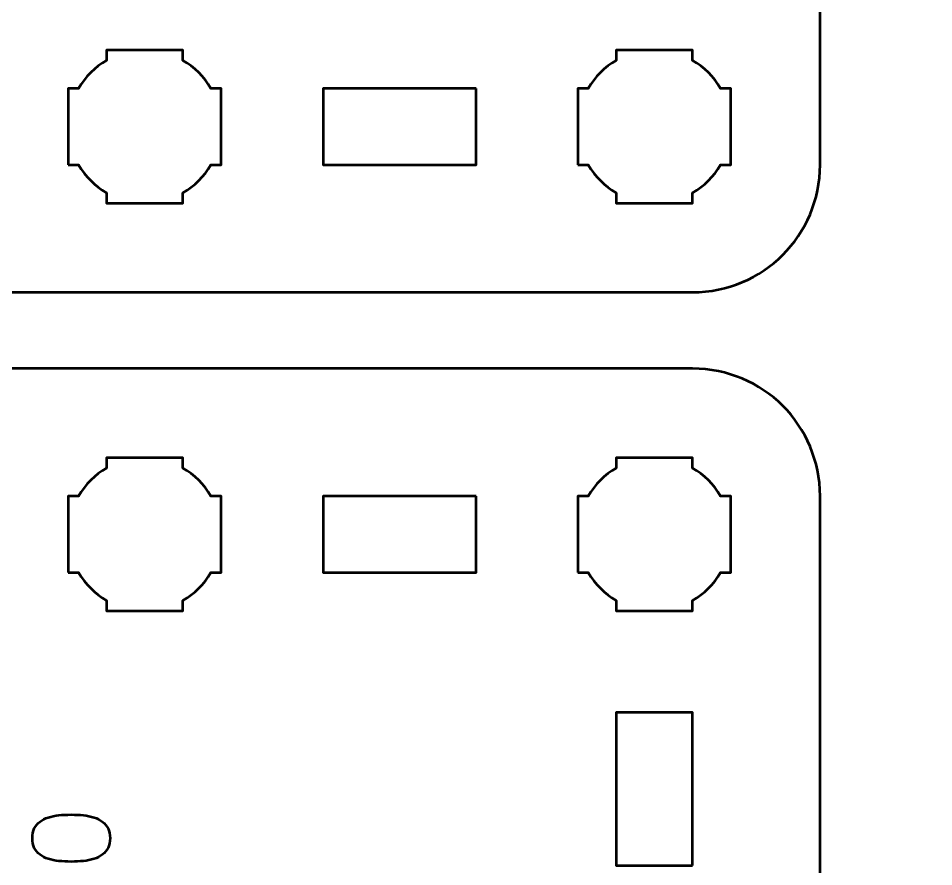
# Model space of a CAD drawing. Header units: centimetres. Extents: x -21 to 0, y -29.7 to 0.
# Drawn here: x -14.152 to -10.56, y -19.855 to -16.525 of the extents above; entities that cross this region are included whole.
import ezdxf

# ---------------------------------------------------------------- set-up
doc = ezdxf.new("R2010")
doc.units = ezdxf.units.CM
doc.header["$MEASUREMENT"] = 0
doc.layers.add('Layer 1', color=7, linetype='Continuous')

msp = doc.modelspace()

# ---------------------------------------------------------------- linework, layer by layer
at = {"layer": 'Layer 1', "color": 1, "lineweight": 53}
msp.add_open_spline([(-21.00003, -29.19995), (-21.00003, -29.19995), (-21.00003, -5.29992), (-21.00003, -5.29992), (-21.00003, -5.29992), (-21.00003, -5.21709), (-20.93286, -5.14992), (-20.85003, -5.14992), (-20.85003, -5.14992), (-20.7672, -5.14992), (-20.70003, -5.08275), (-20.70003, -4.99992), (-20.70003, -4.99992), (-20.70003, -4.91709), (-20.7672, -4.84992), (-20.85003, -4.84992), (-20.85003, -4.84992), (-20.93286, -4.84992), (-21.00003, -4.78275), (-21.00003, -4.69992), (-21.00003, -4.69992), (-21.00003, -4.61709), (-20.93286, -4.54992), (-20.85003, -4.54992), (-20.85003, -4.54992), (-20.7672, -4.54992), (-20.70003, -4.48275), (-20.70003, -4.39992), (-20.70003, -4.39992), (-20.70003, -4.31709), (-20.7672, -4.24992), (-20.85003, -4.24992), (-20.85003, -4.24992), (-20.93286, -4.24992), (-21.00003, -4.18275), (-21.00003, -4.09992), (-21.00003, -4.09992), (-21.00003, -4.01709), (-20.93286, -3.94992), (-20.85003, -3.94992), (-20.85003, -3.94992), (-20.7672, -3.94992), (-20.70003, -3.88275), (-20.70003, -3.79992), (-20.70003, -3.79992), (-20.70003, -3.71709), (-20.7672, -3.64992), (-20.85003, -3.64992), (-20.85003, -3.64992), (-20.93286, -3.64992), (-21.00003, -3.58275), (-21.00003, -3.49992), (-21.00003, -3.49992), (-21.00003, -3.41709), (-20.93286, -3.34992), (-20.85003, -3.34992), (-20.85003, -3.34992), (-20.7672, -3.34992), (-20.70003, -3.28275), (-20.70003, -3.19992), (-20.70003, -3.19992), (-20.70003, -3.11709), (-20.7672, -3.04992), (-20.85003, -3.04992), (-20.85003, -3.04992), (-20.93286, -3.04992), (-21.00003, -2.98275), (-21.00003, -2.89992), (-21.00003, -2.89992), (-21.00003, -2.81709), (-20.93286, -2.74992), (-20.85003, -2.74992), (-20.85003, -2.74992), (-20.7672, -2.74992), (-20.70003, -2.68275), (-20.70003, -2.59992), (-20.70003, -2.59992), (-20.70003, -2.51709), (-20.7672, -2.44992), (-20.85003, -2.44992), (-20.85003, -2.44992), (-20.93286, -2.44992), (-21.00003, -2.38275), (-21.00003, -2.29992), (-21.00003, -2.29992), (-21.00003, -2.21709), (-20.93286, -2.14992), (-20.85003, -2.14992), (-20.85003, -2.14992), (-20.7672, -2.14992), (-20.70003, -2.08275), (-20.70003, -1.99992), (-20.70003, -1.99992), (-20.70003, -1.91709), (-20.7672, -1.84992), (-20.85003, -1.84992), (-20.85003, -1.84992), (-20.93286, -1.84992), (-21.00003, -1.78275), (-21.00003, -1.69992), (-21.00003, -1.69992), (-21.00003, -1.61709), (-20.93286, -1.54992), (-20.85003, -1.54992), (-20.85003, -1.54992), (-20.7672, -1.54992), (-20.70003, -1.48275), (-20.70003, -1.39992), (-20.70003, -1.39992), (-20.70003, -1.31709), (-20.7672, -1.24992), (-20.85003, -1.24992), (-20.85003, -1.24992), (-20.93286, -1.24992), (-21.00003, -1.18275), (-21.00003, -1.09992), (-21.00003, -1.09992), (-21.00003, -1.09992), (-21.00003, -0.49992), (-21.00003, -0.49992), (-21.00003, -0.49992), (-21.00003, -0.22295), (-20.77694, 0.00004), (-20.49994, 0.00004), (-20.49994, 0.00004), (-20.49994, 0.00004), (-0.50008, 0.00004), (-0.50008, 0.00004), (-0.50008, 0.00004), (-0.22294, 0.00004), (0.00002, -0.22295), (0.00002, -0.49992), (0.00002, -0.49992), (0.00002, -0.49992), (0.00002, -29.19995), (0.00002, -29.19995), (0.00002, -29.19995), (0.00002, -29.47695), (-0.22294, -29.70004), (-0.50008, -29.70004), (-0.50008, -29.70004), (-0.50008, -29.70004), (-20.49994, -29.70004), (-20.49994, -29.70004), (-20.49994, -29.70004), (-20.77694, -29.70004), (-21.00003, -29.47695), (-21.00003, -29.19995)], degree=3, knots=[0, 0, 0, 0, 0.027027, 0.027027, 0.027027, 0.027027, 0.0540541, 0.0540541, 0.0540541, 0.0540541, 0.0810811, 0.0810811, 0.0810811, 0.0810811, 0.1081081, 0.1081081, 0.1081081, 0.1081081, 0.1351351, 0.1351351, 0.1351351, 0.1351351, 0.1621622, 0.1621622, 0.1621622, 0.1621622, 0.1891892, 0.1891892, 0.1891892, 0.1891892, 0.2162162, 0.2162162, 0.2162162, 0.2162162, 0.2432432, 0.2432432, 0.2432432, 0.2432432, 0.2702703, 0.2702703, 0.2702703, 0.2702703, 0.2972973, 0.2972973, 0.2972973, 0.2972973, 0.3243243, 0.3243243, 0.3243243, 0.3243243, 0.3513514, 0.3513514, 0.3513514, 0.3513514, 0.3783784, 0.3783784, 0.3783784, 0.3783784, 0.4054054, 0.4054054, 0.4054054, 0.4054054, 0.4324324, 0.4324324, 0.4324324, 0.4324324, 0.4594595, 0.4594595, 0.4594595, 0.4594595, 0.4864865, 0.4864865, 0.4864865, 0.4864865, 0.5135135, 0.5135135, 0.5135135, 0.5135135, 0.5405405, 0.5405405, 0.5405405, 0.5405405, 0.5675676, 0.5675676, 0.5675676, 0.5675676, 0.5945946, 0.5945946, 0.5945946, 0.5945946, 0.6216216, 0.6216216, 0.6216216, 0.6216216, 0.6486486, 0.6486486, 0.6486486, 0.6486486, 0.6756757, 0.6756757, 0.6756757, 0.6756757, 0.7027027, 0.7027027, 0.7027027, 0.7027027, 0.7297297, 0.7297297, 0.7297297, 0.7297297, 0.7567568, 0.7567568, 0.7567568, 0.7567568, 0.7837838, 0.7837838, 0.7837838, 0.7837838, 0.8108108, 0.8108108, 0.8108108, 0.8108108, 0.8378378, 0.8378378, 0.8378378, 0.8378378, 0.8648649, 0.8648649, 0.8648649, 0.8648649, 0.8918919, 0.8918919, 0.8918919, 0.8918919, 0.9189189, 0.9189189, 0.9189189, 0.9189189, 0.9459459, 0.9459459, 0.9459459, 0.9459459, 0.972973, 0.972973, 0.972973, 0.972973, 1, 1, 1, 1], dxfattribs=at)
at = {"layer": 'Layer 1', "color": 3, "lineweight": 53}
for points in [[(-11.00601, -17.09995), (-11.00609, -17.37701), (-11.22916, -17.59989), (-11.50611, -17.59989), (-11.50611, -17.59989), (-14.2727, -17.59989), (-17.03932, -17.59989), (-19.80591, -17.59989), (-19.80591, -17.59989), (-20.08291, -17.59989), (-20.30601, -17.3768), (-20.30601, -17.0998), (-20.30601, -17.0998), (-20.30601, -17.0998), (-20.30601, -12.79994), (-20.30601, -12.79994), (-20.30601, -12.79994), (-20.30601, -12.52281), (-20.08291, -12.29985), (-19.80591, -12.29985), (-19.80591, -12.29985), (-17.03932, -12.29985), (-14.2727, -12.29985), (-11.50611, -12.29985), (-11.50611, -12.29985), (-11.22911, -12.29985), (-11.00601, -12.52294), (-11.00601, -12.79994), (-11.00601, -12.79994), (-11.00601, -12.79994), (-11.00601, -17.09995), (-11.00601, -17.09995)], [(-11.00601, -22.69995), (-11.00609, -22.97701), (-11.22916, -23.19989), (-11.50611, -23.19989), (-11.50611, -23.19989), (-14.2727, -23.19989), (-17.03932, -23.19989), (-19.80591, -23.19989), (-19.80591, -23.19989), (-20.08291, -23.19989), (-20.30601, -22.9768), (-20.30601, -22.6998), (-20.30601, -22.6998), (-20.30601, -22.6998), (-20.30601, -18.39994), (-20.30601, -18.39994), (-20.30601, -18.39994), (-20.30601, -18.12281), (-20.08291, -17.89985), (-19.80591, -17.89985), (-19.80591, -17.89985), (-17.03932, -17.89985), (-14.2727, -17.89985), (-11.50611, -17.89985), (-11.50611, -17.89985), (-11.22911, -17.89985), (-11.00601, -18.12294), (-11.00601, -18.39994), (-11.00601, -18.39994), (-11.00601, -18.39994), (-11.00601, -22.69995), (-11.00601, -22.69995)]]:
    msp.add_open_spline(points, degree=3, knots=[0, 0, 0, 0, 0.125, 0.125, 0.125, 0.125, 0.25, 0.25, 0.25, 0.25, 0.375, 0.375, 0.375, 0.375, 0.5, 0.5, 0.5, 0.5, 0.625, 0.625, 0.625, 0.625, 0.75, 0.75, 0.75, 0.75, 0.875, 0.875, 0.875, 0.875, 1, 1, 1, 1], dxfattribs=at)
at = {"layer": 'Layer 1', "lineweight": 53}
for points, knots in [([(-13.95596, -17.09994), (-13.95596, -17.09994), (-13.95596, -16.95142), (-13.95596, -16.95142), (-13.95596, -16.95142), (-13.95596, -16.95142), (-13.95598, -16.94987), (-13.95598, -16.94987), (-13.95598, -16.94987), (-13.95598, -16.94987), (-13.95596, -16.94832), (-13.95596, -16.94832), (-13.95596, -16.94832), (-13.95596, -16.94832), (-13.95596, -16.79994), (-13.95596, -16.79994), (-13.95596, -16.79994), (-13.95596, -16.79994), (-13.91587, -16.79994), (-13.91587, -16.79994), (-13.91587, -16.79994), (-13.88952, -16.75437), (-13.85152, -16.71639), (-13.80597, -16.69003), (-13.80597, -16.69003), (-13.80597, -16.69003), (-13.80597, -16.64994), (-13.80597, -16.64994), (-13.80597, -16.64994), (-13.80597, -16.64994), (-13.66192, -16.64994), (-13.66192, -16.64994), (-13.66192, -16.64994), (-13.66192, -16.64994), (-13.65598, -16.64988), (-13.65598, -16.64988), (-13.65598, -16.64988), (-13.65598, -16.64988), (-13.65004, -16.64994), (-13.65004, -16.64994), (-13.65004, -16.64994), (-13.65004, -16.64994), (-13.50597, -16.64994), (-13.50597, -16.64994), (-13.50597, -16.64994), (-13.50597, -16.64994), (-13.50597, -16.69001), (-13.50597, -16.69001), (-13.50597, -16.69001), (-13.4604, -16.71637), (-13.42241, -16.75436), (-13.39607, -16.79994), (-13.39607, -16.79994), (-13.39607, -16.79994), (-13.35597, -16.79994), (-13.35597, -16.79994), (-13.35597, -16.79994), (-13.35597, -16.79994), (-13.35597, -17.09994), (-13.35597, -17.09994), (-13.35597, -17.09994), (-13.35597, -17.09994), (-13.39616, -17.09994), (-13.39616, -17.09994), (-13.39616, -17.09994), (-13.4225, -17.14544), (-13.46046, -17.18338), (-13.50597, -17.20972), (-13.50597, -17.20972), (-13.50597, -17.20972), (-13.50597, -17.24993), (-13.50597, -17.24993), (-13.50597, -17.24993), (-13.50597, -17.24993), (-13.80597, -17.24993), (-13.80597, -17.24993), (-13.80597, -17.24993), (-13.80597, -17.24993), (-13.80597, -17.2097), (-13.80597, -17.2097), (-13.80597, -17.2097), (-13.85147, -17.18336), (-13.88943, -17.14543), (-13.91577, -17.09994), (-13.91577, -17.09994), (-13.91577, -17.09994), (-13.95596, -17.09994), (-13.95596, -17.09994)], [0, 0, 0, 0, 0.0454545, 0.0454545, 0.0454545, 0.0454545, 0.0909091, 0.0909091, 0.0909091, 0.0909091, 0.1363636, 0.1363636, 0.1363636, 0.1363636, 0.1818182, 0.1818182, 0.1818182, 0.1818182, 0.2272727, 0.2272727, 0.2272727, 0.2272727, 0.2727273, 0.2727273, 0.2727273, 0.2727273, 0.3181818, 0.3181818, 0.3181818, 0.3181818, 0.3636364, 0.3636364, 0.3636364, 0.3636364, 0.4090909, 0.4090909, 0.4090909, 0.4090909, 0.4545455, 0.4545455, 0.4545455, 0.4545455, 0.5, 0.5, 0.5, 0.5, 0.5454545, 0.5454545, 0.5454545, 0.5454545, 0.5909091, 0.5909091, 0.5909091, 0.5909091, 0.6363636, 0.6363636, 0.6363636, 0.6363636, 0.6818182, 0.6818182, 0.6818182, 0.6818182, 0.7272727, 0.7272727, 0.7272727, 0.7272727, 0.7727273, 0.7727273, 0.7727273, 0.7727273, 0.8181818, 0.8181818, 0.8181818, 0.8181818, 0.8636364, 0.8636364, 0.8636364, 0.8636364, 0.9090909, 0.9090909, 0.9090909, 0.9090909, 0.9545455, 0.9545455, 0.9545455, 0.9545455, 1, 1, 1, 1]), ([(-11.95596, -17.09994), (-11.95596, -17.09994), (-11.95596, -16.95142), (-11.95596, -16.95142), (-11.95596, -16.95142), (-11.95596, -16.95142), (-11.95598, -16.94987), (-11.95598, -16.94987), (-11.95598, -16.94987), (-11.95598, -16.94987), (-11.95596, -16.94832), (-11.95596, -16.94832), (-11.95596, -16.94832), (-11.95596, -16.94832), (-11.95596, -16.79994), (-11.95596, -16.79994), (-11.95596, -16.79994), (-11.95596, -16.79994), (-11.91587, -16.79994), (-11.91587, -16.79994), (-11.91587, -16.79994), (-11.88952, -16.75437), (-11.85152, -16.71639), (-11.80597, -16.69003), (-11.80597, -16.69003), (-11.80597, -16.69003), (-11.80597, -16.64994), (-11.80597, -16.64994), (-11.80597, -16.64994), (-11.80597, -16.64994), (-11.66192, -16.64994), (-11.66192, -16.64994), (-11.66192, -16.64994), (-11.66192, -16.64994), (-11.65598, -16.64988), (-11.65598, -16.64988), (-11.65598, -16.64988), (-11.65598, -16.64988), (-11.65004, -16.64994), (-11.65004, -16.64994), (-11.65004, -16.64994), (-11.65004, -16.64994), (-11.50597, -16.64994), (-11.50597, -16.64994), (-11.50597, -16.64994), (-11.50597, -16.64994), (-11.50597, -16.69001), (-11.50597, -16.69001), (-11.50597, -16.69001), (-11.4604, -16.71637), (-11.42241, -16.75436), (-11.39607, -16.79994), (-11.39607, -16.79994), (-11.39607, -16.79994), (-11.35597, -16.79994), (-11.35597, -16.79994), (-11.35597, -16.79994), (-11.35597, -16.79994), (-11.35597, -17.09994), (-11.35597, -17.09994), (-11.35597, -17.09994), (-11.35597, -17.09994), (-11.39616, -17.09994), (-11.39616, -17.09994), (-11.39616, -17.09994), (-11.4225, -17.14544), (-11.46046, -17.18338), (-11.50597, -17.20972), (-11.50597, -17.20972), (-11.50597, -17.20972), (-11.50597, -17.24993), (-11.50597, -17.24993), (-11.50597, -17.24993), (-11.50597, -17.24993), (-11.80597, -17.24993), (-11.80597, -17.24993), (-11.80597, -17.24993), (-11.80597, -17.24993), (-11.80597, -17.2097), (-11.80597, -17.2097), (-11.80597, -17.2097), (-11.85147, -17.18336), (-11.88943, -17.14543), (-11.91577, -17.09994), (-11.91577, -17.09994), (-11.91577, -17.09994), (-11.95596, -17.09994), (-11.95596, -17.09994)], [0, 0, 0, 0, 0.0454545, 0.0454545, 0.0454545, 0.0454545, 0.0909091, 0.0909091, 0.0909091, 0.0909091, 0.1363636, 0.1363636, 0.1363636, 0.1363636, 0.1818182, 0.1818182, 0.1818182, 0.1818182, 0.2272727, 0.2272727, 0.2272727, 0.2272727, 0.2727273, 0.2727273, 0.2727273, 0.2727273, 0.3181818, 0.3181818, 0.3181818, 0.3181818, 0.3636364, 0.3636364, 0.3636364, 0.3636364, 0.4090909, 0.4090909, 0.4090909, 0.4090909, 0.4545455, 0.4545455, 0.4545455, 0.4545455, 0.5, 0.5, 0.5, 0.5, 0.5454545, 0.5454545, 0.5454545, 0.5454545, 0.5909091, 0.5909091, 0.5909091, 0.5909091, 0.6363636, 0.6363636, 0.6363636, 0.6363636, 0.6818182, 0.6818182, 0.6818182, 0.6818182, 0.7272727, 0.7272727, 0.7272727, 0.7272727, 0.7727273, 0.7727273, 0.7727273, 0.7727273, 0.8181818, 0.8181818, 0.8181818, 0.8181818, 0.8636364, 0.8636364, 0.8636364, 0.8636364, 0.9090909, 0.9090909, 0.9090909, 0.9090909, 0.9545455, 0.9545455, 0.9545455, 0.9545455, 1, 1, 1, 1]), ([(-12.35606, -16.79994), (-12.35606, -16.79994), (-12.35606, -17.09995), (-12.35606, -17.09995), (-12.35606, -17.09995), (-12.35606, -17.09995), (-12.95605, -17.09995), (-12.95605, -17.09995), (-12.95605, -17.09995), (-12.95605, -17.09995), (-12.95605, -16.79994), (-12.95605, -16.79994), (-12.95605, -16.79994), (-12.95605, -16.79994), (-12.35606, -16.79994), (-12.35606, -16.79994)], [0, 0, 0, 0, 0.25, 0.25, 0.25, 0.25, 0.5, 0.5, 0.5, 0.5, 0.75, 0.75, 0.75, 0.75, 1, 1, 1, 1]), ([(-13.95596, -18.69994), (-13.95596, -18.69994), (-13.95596, -18.55142), (-13.95596, -18.55142), (-13.95596, -18.55142), (-13.95596, -18.55142), (-13.95598, -18.54987), (-13.95598, -18.54987), (-13.95598, -18.54987), (-13.95598, -18.54987), (-13.95596, -18.54832), (-13.95596, -18.54832), (-13.95596, -18.54832), (-13.95596, -18.54832), (-13.95596, -18.39994), (-13.95596, -18.39994), (-13.95596, -18.39994), (-13.95596, -18.39994), (-13.91587, -18.39994), (-13.91587, -18.39994), (-13.91587, -18.39994), (-13.88952, -18.35437), (-13.85152, -18.31639), (-13.80597, -18.29003), (-13.80597, -18.29003), (-13.80597, -18.29003), (-13.80597, -18.24994), (-13.80597, -18.24994), (-13.80597, -18.24994), (-13.80597, -18.24994), (-13.66192, -18.24994), (-13.66192, -18.24994), (-13.66192, -18.24994), (-13.66192, -18.24994), (-13.65598, -18.24988), (-13.65598, -18.24988), (-13.65598, -18.24988), (-13.65598, -18.24988), (-13.65004, -18.24994), (-13.65004, -18.24994), (-13.65004, -18.24994), (-13.65004, -18.24994), (-13.50597, -18.24994), (-13.50597, -18.24994), (-13.50597, -18.24994), (-13.50597, -18.24994), (-13.50597, -18.29001), (-13.50597, -18.29001), (-13.50597, -18.29001), (-13.4604, -18.31637), (-13.42241, -18.35436), (-13.39607, -18.39994), (-13.39607, -18.39994), (-13.39607, -18.39994), (-13.35597, -18.39994), (-13.35597, -18.39994), (-13.35597, -18.39994), (-13.35597, -18.39994), (-13.35597, -18.69994), (-13.35597, -18.69994), (-13.35597, -18.69994), (-13.35597, -18.69994), (-13.39616, -18.69994), (-13.39616, -18.69994), (-13.39616, -18.69994), (-13.4225, -18.74544), (-13.46046, -18.78338), (-13.50597, -18.80972), (-13.50597, -18.80972), (-13.50597, -18.80972), (-13.50597, -18.84993), (-13.50597, -18.84993), (-13.50597, -18.84993), (-13.50597, -18.84993), (-13.80597, -18.84993), (-13.80597, -18.84993), (-13.80597, -18.84993), (-13.80597, -18.84993), (-13.80597, -18.8097), (-13.80597, -18.8097), (-13.80597, -18.8097), (-13.85147, -18.78336), (-13.88943, -18.74543), (-13.91577, -18.69994), (-13.91577, -18.69994), (-13.91577, -18.69994), (-13.95596, -18.69994), (-13.95596, -18.69994)], [0, 0, 0, 0, 0.0454545, 0.0454545, 0.0454545, 0.0454545, 0.0909091, 0.0909091, 0.0909091, 0.0909091, 0.1363636, 0.1363636, 0.1363636, 0.1363636, 0.1818182, 0.1818182, 0.1818182, 0.1818182, 0.2272727, 0.2272727, 0.2272727, 0.2272727, 0.2727273, 0.2727273, 0.2727273, 0.2727273, 0.3181818, 0.3181818, 0.3181818, 0.3181818, 0.3636364, 0.3636364, 0.3636364, 0.3636364, 0.4090909, 0.4090909, 0.4090909, 0.4090909, 0.4545455, 0.4545455, 0.4545455, 0.4545455, 0.5, 0.5, 0.5, 0.5, 0.5454545, 0.5454545, 0.5454545, 0.5454545, 0.5909091, 0.5909091, 0.5909091, 0.5909091, 0.6363636, 0.6363636, 0.6363636, 0.6363636, 0.6818182, 0.6818182, 0.6818182, 0.6818182, 0.7272727, 0.7272727, 0.7272727, 0.7272727, 0.7727273, 0.7727273, 0.7727273, 0.7727273, 0.8181818, 0.8181818, 0.8181818, 0.8181818, 0.8636364, 0.8636364, 0.8636364, 0.8636364, 0.9090909, 0.9090909, 0.9090909, 0.9090909, 0.9545455, 0.9545455, 0.9545455, 0.9545455, 1, 1, 1, 1]), ([(-11.95596, -18.69994), (-11.95596, -18.69994), (-11.95596, -18.55142), (-11.95596, -18.55142), (-11.95596, -18.55142), (-11.95596, -18.55142), (-11.95598, -18.54987), (-11.95598, -18.54987), (-11.95598, -18.54987), (-11.95598, -18.54987), (-11.95596, -18.54832), (-11.95596, -18.54832), (-11.95596, -18.54832), (-11.95596, -18.54832), (-11.95596, -18.39994), (-11.95596, -18.39994), (-11.95596, -18.39994), (-11.95596, -18.39994), (-11.91587, -18.39994), (-11.91587, -18.39994), (-11.91587, -18.39994), (-11.88952, -18.35437), (-11.85152, -18.31639), (-11.80597, -18.29003), (-11.80597, -18.29003), (-11.80597, -18.29003), (-11.80597, -18.24994), (-11.80597, -18.24994), (-11.80597, -18.24994), (-11.80597, -18.24994), (-11.66192, -18.24994), (-11.66192, -18.24994), (-11.66192, -18.24994), (-11.66192, -18.24994), (-11.65598, -18.24988), (-11.65598, -18.24988), (-11.65598, -18.24988), (-11.65598, -18.24988), (-11.65004, -18.24994), (-11.65004, -18.24994), (-11.65004, -18.24994), (-11.65004, -18.24994), (-11.50597, -18.24994), (-11.50597, -18.24994), (-11.50597, -18.24994), (-11.50597, -18.24994), (-11.50597, -18.29001), (-11.50597, -18.29001), (-11.50597, -18.29001), (-11.4604, -18.31637), (-11.42241, -18.35436), (-11.39607, -18.39994), (-11.39607, -18.39994), (-11.39607, -18.39994), (-11.35597, -18.39994), (-11.35597, -18.39994), (-11.35597, -18.39994), (-11.35597, -18.39994), (-11.35597, -18.69994), (-11.35597, -18.69994), (-11.35597, -18.69994), (-11.35597, -18.69994), (-11.39616, -18.69994), (-11.39616, -18.69994), (-11.39616, -18.69994), (-11.4225, -18.74544), (-11.46046, -18.78338), (-11.50597, -18.80972), (-11.50597, -18.80972), (-11.50597, -18.80972), (-11.50597, -18.84993), (-11.50597, -18.84993), (-11.50597, -18.84993), (-11.50597, -18.84993), (-11.80597, -18.84993), (-11.80597, -18.84993), (-11.80597, -18.84993), (-11.80597, -18.84993), (-11.80597, -18.8097), (-11.80597, -18.8097), (-11.80597, -18.8097), (-11.85147, -18.78336), (-11.88943, -18.74543), (-11.91577, -18.69994), (-11.91577, -18.69994), (-11.91577, -18.69994), (-11.95596, -18.69994), (-11.95596, -18.69994)], [0, 0, 0, 0, 0.0454545, 0.0454545, 0.0454545, 0.0454545, 0.0909091, 0.0909091, 0.0909091, 0.0909091, 0.1363636, 0.1363636, 0.1363636, 0.1363636, 0.1818182, 0.1818182, 0.1818182, 0.1818182, 0.2272727, 0.2272727, 0.2272727, 0.2272727, 0.2727273, 0.2727273, 0.2727273, 0.2727273, 0.3181818, 0.3181818, 0.3181818, 0.3181818, 0.3636364, 0.3636364, 0.3636364, 0.3636364, 0.4090909, 0.4090909, 0.4090909, 0.4090909, 0.4545455, 0.4545455, 0.4545455, 0.4545455, 0.5, 0.5, 0.5, 0.5, 0.5454545, 0.5454545, 0.5454545, 0.5454545, 0.5909091, 0.5909091, 0.5909091, 0.5909091, 0.6363636, 0.6363636, 0.6363636, 0.6363636, 0.6818182, 0.6818182, 0.6818182, 0.6818182, 0.7272727, 0.7272727, 0.7272727, 0.7272727, 0.7727273, 0.7727273, 0.7727273, 0.7727273, 0.8181818, 0.8181818, 0.8181818, 0.8181818, 0.8636364, 0.8636364, 0.8636364, 0.8636364, 0.9090909, 0.9090909, 0.9090909, 0.9090909, 0.9545455, 0.9545455, 0.9545455, 0.9545455, 1, 1, 1, 1]), ([(-12.35606, -18.39994), (-12.35606, -18.39994), (-12.35606, -18.69995), (-12.35606, -18.69995), (-12.35606, -18.69995), (-12.35606, -18.69995), (-12.95605, -18.69995), (-12.95605, -18.69995), (-12.95605, -18.69995), (-12.95605, -18.69995), (-12.95605, -18.39994), (-12.95605, -18.39994), (-12.95605, -18.39994), (-12.95605, -18.39994), (-12.35606, -18.39994), (-12.35606, -18.39994)], [0, 0, 0, 0, 0.25, 0.25, 0.25, 0.25, 0.5, 0.5, 0.5, 0.5, 0.75, 0.75, 0.75, 0.75, 1, 1, 1, 1]), ([(-11.50606, -19.84994), (-11.50606, -19.84994), (-11.80607, -19.84994), (-11.80607, -19.84994), (-11.80607, -19.84994), (-11.80607, -19.84994), (-11.80607, -19.24995), (-11.80607, -19.24995), (-11.80607, -19.24995), (-11.80607, -19.24995), (-11.50606, -19.24995), (-11.50606, -19.24995), (-11.50606, -19.24995), (-11.50606, -19.24995), (-11.50606, -19.84994), (-11.50606, -19.84994)], [0, 0, 0, 0, 0.25, 0.25, 0.25, 0.25, 0.5, 0.5, 0.5, 0.5, 0.75, 0.75, 0.75, 0.75, 1, 1, 1, 1])]:
    msp.add_open_spline(points, degree=3, knots=knots, dxfattribs=at)
at = {"layer": 'Layer 1', "color": 5, "lineweight": 53}
msp.add_open_spline([(-14.09708, -19.74262), (-14.09701, -19.75743), (-14.0944, -19.7702), (-14.08932, -19.78086), (-14.08932, -19.78086), (-14.08424, -19.79144), (-14.07697, -19.80026), (-14.06773, -19.80731), (-14.06773, -19.80731), (-14.05842, -19.8143), (-14.04741, -19.8198), (-14.03471, -19.82389), (-14.03471, -19.82389), (-14.02201, -19.82792), (-14.00811, -19.83081), (-13.99287, -19.83243), (-13.99287, -19.83243), (-13.97763, -19.83413), (-13.96161, -19.83497), (-13.94468, -19.8349), (-13.94468, -19.8349), (-13.92782, -19.83497), (-13.9118, -19.83413), (-13.89663, -19.83243), (-13.89663, -19.83243), (-13.88146, -19.83081), (-13.86749, -19.82792), (-13.85479, -19.82389), (-13.85479, -19.82389), (-13.84216, -19.8198), (-13.83116, -19.8143), (-13.82177, -19.80731), (-13.82177, -19.80731), (-13.81246, -19.80026), (-13.80519, -19.79144), (-13.80011, -19.78086), (-13.80011, -19.78086), (-13.79496, -19.7702), (-13.79235, -19.75743), (-13.79228, -19.74262), (-13.79228, -19.74262), (-13.79235, -19.7278), (-13.79496, -19.71503), (-13.80011, -19.70437), (-13.80011, -19.70437), (-13.80519, -19.69379), (-13.81246, -19.68497), (-13.82177, -19.67792), (-13.82177, -19.67792), (-13.83116, -19.67093), (-13.84216, -19.66543), (-13.85479, -19.66134), (-13.85479, -19.66134), (-13.86749, -19.65731), (-13.88146, -19.65442), (-13.89663, -19.6528), (-13.89663, -19.6528), (-13.9118, -19.65111), (-13.92782, -19.65026), (-13.94468, -19.65033), (-13.94468, -19.65033), (-13.96161, -19.65026), (-13.97763, -19.65111), (-13.99287, -19.6528), (-13.99287, -19.6528), (-14.00811, -19.65442), (-14.02201, -19.65731), (-14.03471, -19.66134), (-14.03471, -19.66134), (-14.04741, -19.66543), (-14.05842, -19.67093), (-14.06773, -19.67792), (-14.06773, -19.67792), (-14.07697, -19.68497), (-14.08424, -19.69379), (-14.08932, -19.70437), (-14.08932, -19.70437), (-14.0944, -19.71503), (-14.09701, -19.7278), (-14.09708, -19.74262)], degree=3, knots=[0, 0, 0, 0, 0.05, 0.05, 0.05, 0.05, 0.1, 0.1, 0.1, 0.1, 0.15, 0.15, 0.15, 0.15, 0.2, 0.2, 0.2, 0.2, 0.25, 0.25, 0.25, 0.25, 0.3, 0.3, 0.3, 0.3, 0.35, 0.35, 0.35, 0.35, 0.4, 0.4, 0.4, 0.4, 0.45, 0.45, 0.45, 0.45, 0.5, 0.5, 0.5, 0.5, 0.55, 0.55, 0.55, 0.55, 0.6, 0.6, 0.6, 0.6, 0.65, 0.65, 0.65, 0.65, 0.7, 0.7, 0.7, 0.7, 0.75, 0.75, 0.75, 0.75, 0.8, 0.8, 0.8, 0.8, 0.85, 0.85, 0.85, 0.85, 0.9, 0.9, 0.9, 0.9, 0.95, 0.95, 0.95, 0.95, 1, 1, 1, 1], dxfattribs=at)
msp.add_open_spline([(-14.09708, -19.74262), (-14.09701, -19.75743), (-14.0944, -19.7702), (-14.08932, -19.78086), (-14.08932, -19.78086), (-14.08424, -19.79144), (-14.07697, -19.80026), (-14.06773, -19.80731), (-14.06773, -19.80731), (-14.05842, -19.8143), (-14.04741, -19.8198), (-14.03471, -19.82389), (-14.03471, -19.82389), (-14.02201, -19.82792), (-14.00811, -19.83081), (-13.99287, -19.83243), (-13.99287, -19.83243), (-13.97763, -19.83413), (-13.96161, -19.83497), (-13.94468, -19.8349), (-13.94468, -19.8349), (-13.92782, -19.83497), (-13.9118, -19.83413), (-13.89663, -19.83243), (-13.89663, -19.83243), (-13.88146, -19.83081), (-13.86749, -19.82792), (-13.85479, -19.82389), (-13.85479, -19.82389), (-13.84216, -19.8198), (-13.83116, -19.8143), (-13.82177, -19.80731), (-13.82177, -19.80731), (-13.81246, -19.80026), (-13.80519, -19.79144), (-13.80011, -19.78086), (-13.80011, -19.78086), (-13.79496, -19.7702), (-13.79235, -19.75743), (-13.79228, -19.74262), (-13.79228, -19.74262), (-13.79235, -19.7278), (-13.79496, -19.71503), (-13.80011, -19.70437), (-13.80011, -19.70437), (-13.80519, -19.69379), (-13.81246, -19.68497), (-13.82177, -19.67792), (-13.82177, -19.67792), (-13.83116, -19.67093), (-13.84216, -19.66543), (-13.85479, -19.66134), (-13.85479, -19.66134), (-13.86749, -19.65731), (-13.88146, -19.65442), (-13.89663, -19.6528), (-13.89663, -19.6528), (-13.9118, -19.65111), (-13.92782, -19.65026), (-13.94468, -19.65033), (-13.94468, -19.65033), (-13.96161, -19.65026), (-13.97763, -19.65111), (-13.99287, -19.6528), (-13.99287, -19.6528), (-14.00811, -19.65442), (-14.02201, -19.65731), (-14.03471, -19.66134), (-14.03471, -19.66134), (-14.04741, -19.66543), (-14.05842, -19.67093), (-14.06773, -19.67792), (-14.06773, -19.67792), (-14.07697, -19.68497), (-14.08424, -19.69379), (-14.08932, -19.70437), (-14.08932, -19.70437), (-14.0944, -19.71503), (-14.09701, -19.7278), (-14.09708, -19.74262)], degree=3, knots=[0, 0, 0, 0, 0.05, 0.05, 0.05, 0.05, 0.1, 0.1, 0.1, 0.1, 0.15, 0.15, 0.15, 0.15, 0.2, 0.2, 0.2, 0.2, 0.25, 0.25, 0.25, 0.25, 0.3, 0.3, 0.3, 0.3, 0.35, 0.35, 0.35, 0.35, 0.4, 0.4, 0.4, 0.4, 0.45, 0.45, 0.45, 0.45, 0.5, 0.5, 0.5, 0.5, 0.55, 0.55, 0.55, 0.55, 0.6, 0.6, 0.6, 0.6, 0.65, 0.65, 0.65, 0.65, 0.7, 0.7, 0.7, 0.7, 0.75, 0.75, 0.75, 0.75, 0.8, 0.8, 0.8, 0.8, 0.85, 0.85, 0.85, 0.85, 0.9, 0.9, 0.9, 0.9, 0.95, 0.95, 0.95, 0.95, 1, 1, 1, 1], dxfattribs=at)

doc.saveas('drawing.dxf')
